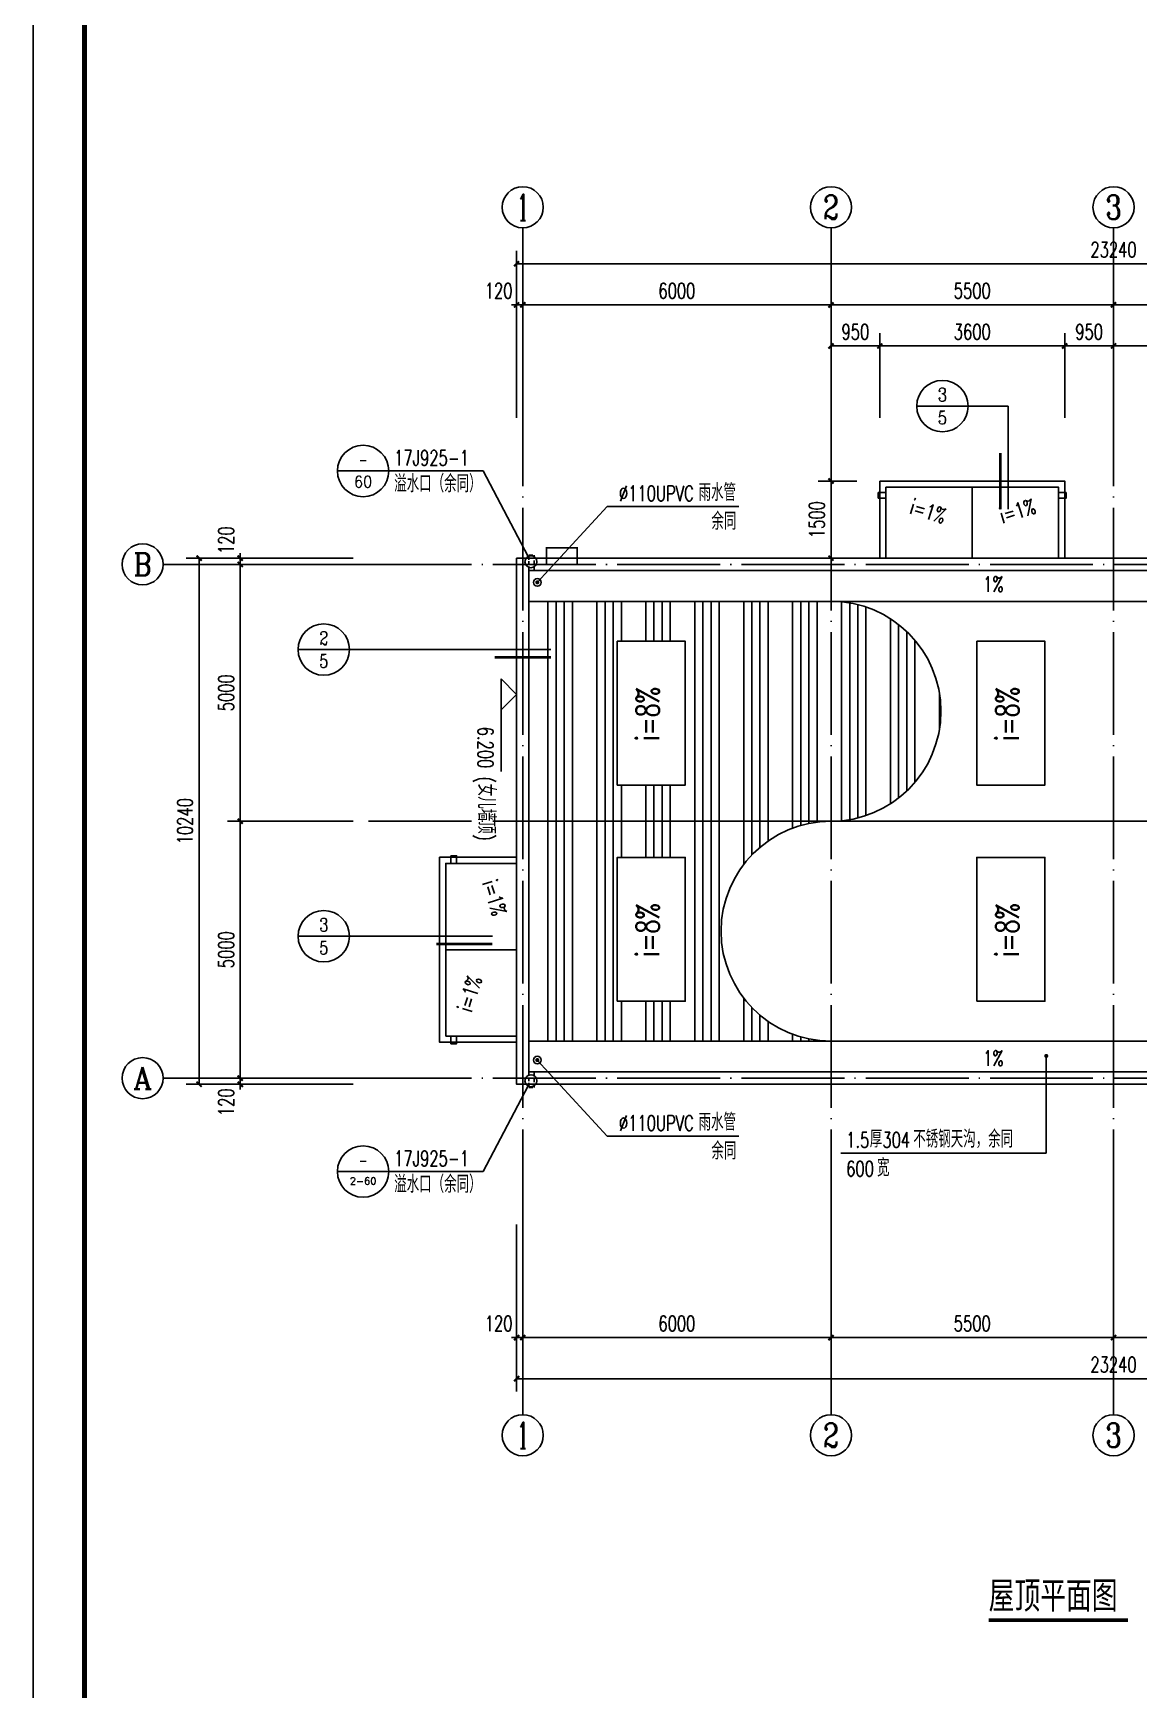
# Model space of a CAD drawing. Extents: x 1885024 to 2490229, y 18495599 to 18794495.
# Drawn here: x 2438333 to 2459857, y 18616822 to 18649066 of the extents above; entities that cross this region are included whole.
import ezdxf
from ezdxf.enums import TextEntityAlignment as Align

# ---------------------------------------------------------------- set-up
doc = ezdxf.new("R2010")
doc.units = 0
doc.header["$LTSCALE"] = 1000
doc.header["$MEASUREMENT"] = 0
doc.linetypes.add('DASH', pattern=[0.35, 0.25, -0.1])
doc.linetypes.add('DOTE', pattern=[2.42, 2, -0.2, 0.02, -0.2])
doc.layers.get('Defpoints').update_dxf_attribs({"color": 250})
for name, color, linetype in [('AXIS_TEXT', 7, 'Continuous'), ('AXIS_外部', 171, 'Continuous'), ('DIM_IDEN', 171, 'Continuous'), ('DIM_LEAD', 145, 'Continuous'), ('DIM_SYMB', 165, 'Continuous'), ('DOTE', 1, 'DOTE'), ('GROUND', 150, 'Continuous'), ('LVTRY', 6, 'Continuous'), ('PUB_DIM', 161, 'Continuous'), ('PUB_TEXT', 7, 'Continuous'), ('TK', 4, 'Continuous'), ('填充_节点', 161, 'Continuous'), ('雨水管', 6, 'Continuous')]:
    doc.layers.add(name, color=color, linetype=linetype)
doc.styles.add('_TCH_AXIS', font='COMPLEX', dxfattribs={"bigfont": 'GBCBIG'})
doc.styles.add('_TCH_DIM', font='SIMPLEX', dxfattribs={"bigfont": 'GBCBIG'})
doc.styles.add('_TCH_DIM_T3', font='SIMPLEX', dxfattribs={"width": 0.705882, "bigfont": 'GBCBIG'})
doc.styles.add('_TCH_LABEL', font='COMPLEX', dxfattribs={"bigfont": 'GBCBIG'})
doc.styles.add('COMPLEX', font='COMPLEX')
doc.styles.add('HT', font='simhei.ttf', dxfattribs={"width": 0.7})
doc.dimstyles.new('_TCH_ARCH&&100', dxfattribs={"dimtxt": 297.5, "dimasz": 100, "dimexe": 250, "dimexo": 300, "dimgap": 126.25, "dimtad": 1, "dimdec": 0, "dimzin": 0, "dimdsep": 46, "dimtxsty": '_TCH_DIM_T3', "dimblk": 'ARCHTICK', "dimcen": 0.09, "dimclrt": 7, "dimazin": 2, "dimtfac": 1, "dimtdec": 0, "dimtix": 1, "dimtmove": 2, "dimatfit": 3, "dimfxl": 0, "dimtolj": 1, "dimtzin": 0, "dimarcsym": 0})

# ---------------------------------------------------------------- blocks, each defined once
blk = doc.blocks.new('GeYuanFrame_40684711', base_point=(18.76, 4.34))
at = {"layer": 'TK'}
blk.add_lwpolyline([(18.76, 424.34), (612.76, 424.34), (612.76, 4.34), (18.76, 4.34), (18.76, 424.34)], dxfattribs=at)
at = {"layer": 'TK', "const_width": 1}
blk.add_lwpolyline([(602.76, 414.34), (43.76, 414.34), (43.76, 14.34), (602.76, 14.34)], close=True, dxfattribs=at)
blk = doc.blocks.new('_ArchTick')
at = {"color": 0, "linetype": 'ByBlock', "const_width": 0.4}
blk.add_lwpolyline([(-0.5, -0.5), (0.5, 0.5)], dxfattribs=at)
blk = doc.blocks.new('*D53')
at = {"layer": 'Defpoints', "color": 0}
for p in [(2464864, 18642977), (2459364, 18641277), (2464864, 18641277)]:
    blk.add_point(p, dxfattribs=at)
at = {"layer": 'PUB_DIM', "color": 0, "lineweight": -2}
for p, q in [((2459364, 18641577), (2459364, 18643227)), ((2464864, 18641577), (2464864, 18643227)), ((2459364, 18642977), (2464864, 18642977))]:
    blk.add_line(p, q, dxfattribs=at)
at = {"layer": 'PUB_DIM', "color": 0, "lineweight": -2, "xscale": 100, "yscale": 100, "zscale": 100, "rotation": 180}
blk.add_blockref('_ArchTick', (2459364, 18642977), dxfattribs=at)
at = {"layer": 'PUB_DIM', "color": 0, "lineweight": -2, "xscale": 100, "yscale": 100, "zscale": 100}
blk.add_blockref('_ArchTick', (2464864, 18642977), dxfattribs=at)
at = {"layer": 'PUB_DIM', "color": 7, "insert": (2462114, 18643252), "char_height": 297.5, "attachment_point": 5, "style": '_TCH_DIM_T3'}
blk.add_mtext('\\A1;5500', dxfattribs=at)
blk = doc.blocks.new('*D54')
at = {"layer": 'Defpoints', "color": 0}
for p in [(2459364, 18642977), (2458414, 18641277), (2459364, 18641277)]:
    blk.add_point(p, dxfattribs=at)
at = {"layer": 'PUB_DIM', "color": 0, "lineweight": -2}
for p, q in [((2458414, 18641577), (2458414, 18643227)), ((2459364, 18641577), (2459364, 18643227)), ((2458414, 18642977), (2459364, 18642977))]:
    blk.add_line(p, q, dxfattribs=at)
at = {"layer": 'PUB_DIM', "color": 0, "lineweight": -2, "xscale": 100, "yscale": 100, "zscale": 100, "rotation": 180}
blk.add_blockref('_ArchTick', (2458414, 18642977), dxfattribs=at)
at = {"layer": 'PUB_DIM', "color": 0, "lineweight": -2, "xscale": 100, "yscale": 100, "zscale": 100}
blk.add_blockref('_ArchTick', (2459364, 18642977), dxfattribs=at)
at = {"layer": 'PUB_DIM', "color": 7, "insert": (2458889, 18643252), "char_height": 297.5, "attachment_point": 5, "style": '_TCH_DIM_T3'}
blk.add_mtext('\\A1;950', dxfattribs=at)
blk = doc.blocks.new('*D55')
at = {"layer": 'Defpoints', "color": 0}
for p in [(2458414, 18642977), (2454814, 18641277), (2458414, 18641277)]:
    blk.add_point(p, dxfattribs=at)
at = {"layer": 'PUB_DIM', "color": 0, "lineweight": -2}
for p, q in [((2454814, 18641577), (2454814, 18643227)), ((2458414, 18641577), (2458414, 18643227)), ((2454814, 18642977), (2458414, 18642977))]:
    blk.add_line(p, q, dxfattribs=at)
at = {"layer": 'PUB_DIM', "color": 0, "lineweight": -2, "xscale": 100, "yscale": 100, "zscale": 100, "rotation": 180}
blk.add_blockref('_ArchTick', (2454814, 18642977), dxfattribs=at)
at = {"layer": 'PUB_DIM', "color": 0, "lineweight": -2, "xscale": 100, "yscale": 100, "zscale": 100}
blk.add_blockref('_ArchTick', (2458414, 18642977), dxfattribs=at)
at = {"layer": 'PUB_DIM', "color": 7, "insert": (2456614, 18643252), "char_height": 297.5, "attachment_point": 5, "style": '_TCH_DIM_T3'}
blk.add_mtext('\\A1;3600', dxfattribs=at)
blk = doc.blocks.new('*D56')
at = {"layer": 'Defpoints', "color": 0}
for p in [(2454814, 18642977), (2453864, 18641277), (2454814, 18641277)]:
    blk.add_point(p, dxfattribs=at)
at = {"layer": 'PUB_DIM', "color": 0, "lineweight": -2}
for p, q in [((2453864, 18641577), (2453864, 18643227)), ((2454814, 18641577), (2454814, 18643227)), ((2453864, 18642977), (2454814, 18642977))]:
    blk.add_line(p, q, dxfattribs=at)
at = {"layer": 'PUB_DIM', "color": 0, "lineweight": -2, "xscale": 100, "yscale": 100, "zscale": 100, "rotation": 180}
blk.add_blockref('_ArchTick', (2453864, 18642977), dxfattribs=at)
at = {"layer": 'PUB_DIM', "color": 0, "lineweight": -2, "xscale": 100, "yscale": 100, "zscale": 100}
blk.add_blockref('_ArchTick', (2454814, 18642977), dxfattribs=at)
at = {"layer": 'PUB_DIM', "color": 7, "insert": (2454339, 18643252), "char_height": 297.5, "attachment_point": 5, "style": '_TCH_DIM_T3'}
blk.add_mtext('\\A1;950', dxfattribs=at)
blk = doc.blocks.new('*D58')
at = {"layer": 'Defpoints', "color": 0}
for p in [(2453864, 18640347), (2454664, 18640347), (2454664, 18638847)]:
    blk.add_point(p, dxfattribs=at)
at = {"layer": 'PUB_DIM', "color": 0, "lineweight": -2}
for p, q in [((2454364, 18640347), (2453614, 18640347)), ((2453864, 18638847), (2453864, 18640347)), ((2454364, 18638847), (2453614, 18638847))]:
    blk.add_line(p, q, dxfattribs=at)
at = {"layer": 'PUB_DIM', "color": 0, "lineweight": -2, "xscale": 100, "yscale": 100, "zscale": 100}
for p, rotation in [((2453864, 18640347), 90), ((2453864, 18638847), 270)]:
    blk.add_blockref('_ArchTick', p, dxfattribs=dict(at, rotation=rotation))
at = {"layer": 'PUB_DIM', "color": 7, "insert": (2453589, 18639597), "char_height": 297.5, "attachment_point": 5, "rotation": 90, "style": '_TCH_DIM_T3'}
blk.add_mtext('\\A1;1500', dxfattribs=at)
blk = doc.blocks.new('*D140')
at = {"layer": 'AXIS_外部', "color": 0, "lineweight": -2}
for p, q in [((2444564, 18628727), (2442114, 18628727)), ((2442364, 18628727), (2442364, 18628827)), ((2442364, 18628607), (2442364, 18628727)), ((2444564, 18628607), (2442114, 18628607)), ((2442364, 18628607), (2442364, 18628507))]:
    blk.add_line(p, q, dxfattribs=at)
at = {"layer": 'Defpoints', "color": 0}
for p in [(2442364, 18628727), (2444864, 18628727), (2444864, 18628607)]:
    blk.add_point(p, dxfattribs=at)
at = {"layer": 'AXIS_外部', "color": 0, "lineweight": -2, "xscale": 100, "yscale": 100, "zscale": 100}
for p, rotation in [((2442364, 18628727), 270), ((2442364, 18628607), 90)]:
    blk.add_blockref('_ArchTick', p, dxfattribs=dict(at, rotation=rotation))
at = {"layer": 'AXIS_外部', "color": 7, "insert": (2442089, 18628257), "char_height": 297.5, "attachment_point": 5, "rotation": 90, "style": '_TCH_DIM_T3'}
blk.add_mtext('\\A1;120', dxfattribs=at)
blk = doc.blocks.new('*D141')
at = {"layer": 'AXIS_外部', "color": 0, "lineweight": -2}
for p, q in [((2444564, 18633727), (2442114, 18633727)), ((2442364, 18628727), (2442364, 18633727)), ((2444564, 18628727), (2442114, 18628727))]:
    blk.add_line(p, q, dxfattribs=at)
at = {"layer": 'Defpoints', "color": 0}
for p in [(2442364, 18633727), (2444864, 18633727), (2444864, 18628727)]:
    blk.add_point(p, dxfattribs=at)
at = {"layer": 'AXIS_外部', "color": 0, "lineweight": -2, "xscale": 100, "yscale": 100, "zscale": 100}
for p, rotation in [((2442364, 18633727), 90), ((2442364, 18628727), 270)]:
    blk.add_blockref('_ArchTick', p, dxfattribs=dict(at, rotation=rotation))
at = {"layer": 'AXIS_外部', "color": 7, "insert": (2442089, 18631227), "char_height": 297.5, "attachment_point": 5, "rotation": 90, "style": '_TCH_DIM_T3'}
blk.add_mtext('\\A1;5000', dxfattribs=at)
blk = doc.blocks.new('*D142')
at = {"layer": 'AXIS_外部', "color": 0, "lineweight": -2}
for p, q in [((2444564, 18638727), (2442114, 18638727)), ((2442364, 18633727), (2442364, 18638727)), ((2444564, 18633727), (2442114, 18633727))]:
    blk.add_line(p, q, dxfattribs=at)
at = {"layer": 'Defpoints', "color": 0}
for p in [(2442364, 18638727), (2444864, 18638727), (2444864, 18633727)]:
    blk.add_point(p, dxfattribs=at)
at = {"layer": 'AXIS_外部', "color": 0, "lineweight": -2, "xscale": 100, "yscale": 100, "zscale": 100}
for p, rotation in [((2442364, 18638727), 90), ((2442364, 18633727), 270)]:
    blk.add_blockref('_ArchTick', p, dxfattribs=dict(at, rotation=rotation))
at = {"layer": 'AXIS_外部', "color": 7, "insert": (2442089, 18636227), "char_height": 297.5, "attachment_point": 5, "rotation": 90, "style": '_TCH_DIM_T3'}
blk.add_mtext('\\A1;5000', dxfattribs=at)
blk = doc.blocks.new('*D143')
at = {"layer": 'AXIS_外部', "color": 0, "lineweight": -2}
for p, q in [((2444564, 18638847), (2442114, 18638847)), ((2444564, 18638727), (2442114, 18638727)), ((2442364, 18638847), (2442364, 18638947)), ((2442364, 18638727), (2442364, 18638847)), ((2442364, 18638727), (2442364, 18638627))]:
    blk.add_line(p, q, dxfattribs=at)
at = {"layer": 'Defpoints', "color": 0}
for p in [(2442364, 18638847), (2444864, 18638847), (2444864, 18638727)]:
    blk.add_point(p, dxfattribs=at)
at = {"layer": 'AXIS_外部', "color": 0, "lineweight": -2, "xscale": 100, "yscale": 100, "zscale": 100}
for p, rotation in [((2442364, 18638847), 270), ((2442364, 18638727), 90)]:
    blk.add_blockref('_ArchTick', p, dxfattribs=dict(at, rotation=rotation))
at = {"layer": 'AXIS_外部', "color": 7, "insert": (2442089, 18639197), "char_height": 297.5, "attachment_point": 5, "rotation": 90, "style": '_TCH_DIM_T3'}
blk.add_mtext('\\A1;120', dxfattribs=at)
blk = doc.blocks.new('*D144')
at = {"layer": 'AXIS_外部', "color": 0, "lineweight": -2}
for p, q in [((2444564, 18638847), (2441314, 18638847)), ((2441564, 18628607), (2441564, 18638847)), ((2444564, 18628607), (2441314, 18628607))]:
    blk.add_line(p, q, dxfattribs=at)
at = {"layer": 'Defpoints', "color": 0}
for p in [(2441564, 18638847), (2444864, 18638847), (2444864, 18628607)]:
    blk.add_point(p, dxfattribs=at)
at = {"layer": 'AXIS_外部', "color": 0, "lineweight": -2, "xscale": 100, "yscale": 100, "zscale": 100}
for p, rotation in [((2441564, 18638847), 90), ((2441564, 18628607), 270)]:
    blk.add_blockref('_ArchTick', p, dxfattribs=dict(at, rotation=rotation))
at = {"layer": 'AXIS_外部', "color": 7, "insert": (2441289, 18633727), "char_height": 297.5, "attachment_point": 5, "rotation": 90, "style": '_TCH_DIM_T3'}
blk.add_mtext('\\A1;10240', dxfattribs=at)
blk = doc.blocks.new('*D145')
at = {"layer": 'AXIS_外部', "color": 0, "lineweight": -2}
for p, q in [((2447744, 18625877), (2447744, 18623427)), ((2447864, 18625877), (2447864, 18623427)), ((2447744, 18623677), (2447644, 18623677)), ((2447744, 18623677), (2447864, 18623677)), ((2447864, 18623677), (2447964, 18623677))]:
    blk.add_line(p, q, dxfattribs=at)
at = {"layer": 'Defpoints', "color": 0}
for p in [(2447744, 18626177), (2447864, 18626177), (2447864, 18623677)]:
    blk.add_point(p, dxfattribs=at)
at = {"layer": 'AXIS_外部', "color": 0, "lineweight": -2, "xscale": 100, "yscale": 100, "zscale": 100}
blk.add_blockref('_ArchTick', (2447744, 18623677), dxfattribs=at)
at = {"layer": 'AXIS_外部', "color": 0, "lineweight": -2, "xscale": 100, "yscale": 100, "zscale": 100, "rotation": 180}
blk.add_blockref('_ArchTick', (2447864, 18623677), dxfattribs=at)
at = {"layer": 'AXIS_外部', "color": 7, "insert": (2447394, 18623952), "char_height": 297.5, "attachment_point": 5, "style": '_TCH_DIM_T3'}
blk.add_mtext('\\A1;120', dxfattribs=at)
blk = doc.blocks.new('*D146')
at = {"layer": 'AXIS_外部', "color": 0, "lineweight": -2}
for p, q in [((2447864, 18625877), (2447864, 18623427)), ((2453864, 18625877), (2453864, 18623427)), ((2447864, 18623677), (2453864, 18623677))]:
    blk.add_line(p, q, dxfattribs=at)
at = {"layer": 'Defpoints', "color": 0}
for p in [(2447864, 18626177), (2453864, 18626177), (2453864, 18623677)]:
    blk.add_point(p, dxfattribs=at)
at = {"layer": 'AXIS_外部', "color": 0, "lineweight": -2, "xscale": 100, "yscale": 100, "zscale": 100, "rotation": 180}
blk.add_blockref('_ArchTick', (2447864, 18623677), dxfattribs=at)
at = {"layer": 'AXIS_外部', "color": 0, "lineweight": -2, "xscale": 100, "yscale": 100, "zscale": 100}
blk.add_blockref('_ArchTick', (2453864, 18623677), dxfattribs=at)
at = {"layer": 'AXIS_外部', "color": 7, "insert": (2450864, 18623952), "char_height": 297.5, "attachment_point": 5, "style": '_TCH_DIM_T3'}
blk.add_mtext('\\A1;6000', dxfattribs=at)
blk = doc.blocks.new('*D147')
at = {"layer": 'AXIS_外部', "color": 0, "lineweight": -2}
for p, q in [((2453864, 18625877), (2453864, 18623427)), ((2459364, 18625877), (2459364, 18623427)), ((2453864, 18623677), (2459364, 18623677))]:
    blk.add_line(p, q, dxfattribs=at)
at = {"layer": 'Defpoints', "color": 0}
for p in [(2453864, 18626177), (2459364, 18626177), (2459364, 18623677)]:
    blk.add_point(p, dxfattribs=at)
at = {"layer": 'AXIS_外部', "color": 0, "lineweight": -2, "xscale": 100, "yscale": 100, "zscale": 100, "rotation": 180}
blk.add_blockref('_ArchTick', (2453864, 18623677), dxfattribs=at)
at = {"layer": 'AXIS_外部', "color": 0, "lineweight": -2, "xscale": 100, "yscale": 100, "zscale": 100}
blk.add_blockref('_ArchTick', (2459364, 18623677), dxfattribs=at)
at = {"layer": 'AXIS_外部', "color": 7, "insert": (2456614, 18623952), "char_height": 297.5, "attachment_point": 5, "style": '_TCH_DIM_T3'}
blk.add_mtext('\\A1;5500', dxfattribs=at)
blk = doc.blocks.new('*D148')
at = {"layer": 'AXIS_外部', "color": 0, "lineweight": -2}
for p, q in [((2459364, 18625877), (2459364, 18623427)), ((2464864, 18625877), (2464864, 18623427)), ((2459364, 18623677), (2464864, 18623677))]:
    blk.add_line(p, q, dxfattribs=at)
at = {"layer": 'Defpoints', "color": 0}
for p in [(2459364, 18626177), (2464864, 18626177), (2464864, 18623677)]:
    blk.add_point(p, dxfattribs=at)
at = {"layer": 'AXIS_外部', "color": 0, "lineweight": -2, "xscale": 100, "yscale": 100, "zscale": 100, "rotation": 180}
blk.add_blockref('_ArchTick', (2459364, 18623677), dxfattribs=at)
at = {"layer": 'AXIS_外部', "color": 0, "lineweight": -2, "xscale": 100, "yscale": 100, "zscale": 100}
blk.add_blockref('_ArchTick', (2464864, 18623677), dxfattribs=at)
at = {"layer": 'AXIS_外部', "color": 7, "insert": (2462114, 18623952), "char_height": 297.5, "attachment_point": 5, "style": '_TCH_DIM_T3'}
blk.add_mtext('\\A1;5500', dxfattribs=at)
blk = doc.blocks.new('*D151')
at = {"layer": 'AXIS_外部', "color": 0, "lineweight": -2}
for p, q in [((2447744, 18625877), (2447744, 18622627)), ((2470984, 18625877), (2470984, 18622627)), ((2447744, 18622877), (2470984, 18622877))]:
    blk.add_line(p, q, dxfattribs=at)
at = {"layer": 'Defpoints', "color": 0}
for p in [(2447744, 18626177), (2470984, 18626177), (2470984, 18622877)]:
    blk.add_point(p, dxfattribs=at)
at = {"layer": 'AXIS_外部', "color": 0, "lineweight": -2, "xscale": 100, "yscale": 100, "zscale": 100, "rotation": 180}
blk.add_blockref('_ArchTick', (2447744, 18622877), dxfattribs=at)
at = {"layer": 'AXIS_外部', "color": 0, "lineweight": -2, "xscale": 100, "yscale": 100, "zscale": 100}
blk.add_blockref('_ArchTick', (2470984, 18622877), dxfattribs=at)
at = {"layer": 'AXIS_外部', "color": 7, "insert": (2459364, 18623152), "char_height": 297.5, "attachment_point": 5, "style": '_TCH_DIM_T3'}
blk.add_mtext('\\A1;23240', dxfattribs=at)
blk = doc.blocks.new('*D152')
at = {"layer": 'AXIS_外部', "color": 0, "lineweight": -2}
for p, q in [((2447744, 18641577), (2447744, 18644027)), ((2447864, 18641577), (2447864, 18644027)), ((2447744, 18643777), (2447644, 18643777)), ((2447744, 18643777), (2447864, 18643777)), ((2447864, 18643777), (2447964, 18643777))]:
    blk.add_line(p, q, dxfattribs=at)
at = {"layer": 'Defpoints', "color": 0}
for p in [(2447864, 18643777), (2447744, 18641277), (2447864, 18641277)]:
    blk.add_point(p, dxfattribs=at)
at = {"layer": 'AXIS_外部', "color": 0, "lineweight": -2, "xscale": 100, "yscale": 100, "zscale": 100}
blk.add_blockref('_ArchTick', (2447744, 18643777), dxfattribs=at)
at = {"layer": 'AXIS_外部', "color": 0, "lineweight": -2, "xscale": 100, "yscale": 100, "zscale": 100, "rotation": 180}
blk.add_blockref('_ArchTick', (2447864, 18643777), dxfattribs=at)
at = {"layer": 'AXIS_外部', "color": 7, "insert": (2447394, 18644052), "char_height": 297.5, "attachment_point": 5, "style": '_TCH_DIM_T3'}
blk.add_mtext('\\A1;120', dxfattribs=at)
blk = doc.blocks.new('*D153')
at = {"layer": 'AXIS_外部', "color": 0, "lineweight": -2}
for p, q in [((2447864, 18641577), (2447864, 18644027)), ((2453864, 18641577), (2453864, 18644027)), ((2447864, 18643777), (2453864, 18643777))]:
    blk.add_line(p, q, dxfattribs=at)
at = {"layer": 'Defpoints', "color": 0}
for p in [(2453864, 18643777), (2447864, 18641277), (2453864, 18641277)]:
    blk.add_point(p, dxfattribs=at)
at = {"layer": 'AXIS_外部', "color": 0, "lineweight": -2, "xscale": 100, "yscale": 100, "zscale": 100, "rotation": 180}
blk.add_blockref('_ArchTick', (2447864, 18643777), dxfattribs=at)
at = {"layer": 'AXIS_外部', "color": 0, "lineweight": -2, "xscale": 100, "yscale": 100, "zscale": 100}
blk.add_blockref('_ArchTick', (2453864, 18643777), dxfattribs=at)
at = {"layer": 'AXIS_外部', "color": 7, "insert": (2450864, 18644052), "char_height": 297.5, "attachment_point": 5, "style": '_TCH_DIM_T3'}
blk.add_mtext('\\A1;6000', dxfattribs=at)
blk = doc.blocks.new('*D154')
at = {"layer": 'AXIS_外部', "color": 0, "lineweight": -2}
for p, q in [((2453864, 18641577), (2453864, 18644027)), ((2459364, 18641577), (2459364, 18644027)), ((2453864, 18643777), (2459364, 18643777))]:
    blk.add_line(p, q, dxfattribs=at)
at = {"layer": 'Defpoints', "color": 0}
for p in [(2459364, 18643777), (2453864, 18641277), (2459364, 18641277)]:
    blk.add_point(p, dxfattribs=at)
at = {"layer": 'AXIS_外部', "color": 0, "lineweight": -2, "xscale": 100, "yscale": 100, "zscale": 100, "rotation": 180}
blk.add_blockref('_ArchTick', (2453864, 18643777), dxfattribs=at)
at = {"layer": 'AXIS_外部', "color": 0, "lineweight": -2, "xscale": 100, "yscale": 100, "zscale": 100}
blk.add_blockref('_ArchTick', (2459364, 18643777), dxfattribs=at)
at = {"layer": 'AXIS_外部', "color": 7, "insert": (2456614, 18644052), "char_height": 297.5, "attachment_point": 5, "style": '_TCH_DIM_T3'}
blk.add_mtext('\\A1;5500', dxfattribs=at)
blk = doc.blocks.new('*D155')
at = {"layer": 'AXIS_外部', "color": 0, "lineweight": -2}
for p, q in [((2459364, 18641577), (2459364, 18644027)), ((2464864, 18641577), (2464864, 18644027)), ((2459364, 18643777), (2464864, 18643777))]:
    blk.add_line(p, q, dxfattribs=at)
at = {"layer": 'Defpoints', "color": 0}
for p in [(2464864, 18643777), (2459364, 18641277), (2464864, 18641277)]:
    blk.add_point(p, dxfattribs=at)
at = {"layer": 'AXIS_外部', "color": 0, "lineweight": -2, "xscale": 100, "yscale": 100, "zscale": 100, "rotation": 180}
blk.add_blockref('_ArchTick', (2459364, 18643777), dxfattribs=at)
at = {"layer": 'AXIS_外部', "color": 0, "lineweight": -2, "xscale": 100, "yscale": 100, "zscale": 100}
blk.add_blockref('_ArchTick', (2464864, 18643777), dxfattribs=at)
at = {"layer": 'AXIS_外部', "color": 7, "insert": (2462114, 18644052), "char_height": 297.5, "attachment_point": 5, "style": '_TCH_DIM_T3'}
blk.add_mtext('\\A1;5500', dxfattribs=at)
blk = doc.blocks.new('*D158')
at = {"layer": 'AXIS_外部', "color": 0, "lineweight": -2}
for p, q in [((2447744, 18641577), (2447744, 18644827)), ((2470984, 18641577), (2470984, 18644827)), ((2447744, 18644577), (2470984, 18644577))]:
    blk.add_line(p, q, dxfattribs=at)
at = {"layer": 'Defpoints', "color": 0}
for p in [(2470984, 18644577), (2447744, 18641277), (2470984, 18641277)]:
    blk.add_point(p, dxfattribs=at)
at = {"layer": 'AXIS_外部', "color": 0, "lineweight": -2, "xscale": 100, "yscale": 100, "zscale": 100, "rotation": 180}
blk.add_blockref('_ArchTick', (2447744, 18644577), dxfattribs=at)
at = {"layer": 'AXIS_外部', "color": 0, "lineweight": -2, "xscale": 100, "yscale": 100, "zscale": 100}
blk.add_blockref('_ArchTick', (2470984, 18644577), dxfattribs=at)
at = {"layer": 'AXIS_外部', "color": 7, "insert": (2459364, 18644852), "char_height": 297.5, "attachment_point": 5, "style": '_TCH_DIM_T3'}
blk.add_mtext('\\A1;23240', dxfattribs=at)
blk = doc.blocks.new('_AXISO')
blk.add_circle((0, 0), 0.5)
at = {"layer": 'AXIS_TEXT', "style": 'COMPLEX', "width": 1.041667}
blk.add_attdef('A', text='', height=0.56, dxfattribs=at).set_placement((-0.25, -0.28), (0.25, -0.28), align=Align.FIT)

msp = doc.modelspace()

# ---------------------------------------------------------------- hatches: boundary and pattern name
at = {"layer": '填充_节点'}
h = msp.add_hatch(dxfattribs=at)
h.set_pattern_fill('ANSI34,_O', color=251, scale=100, angle=45)
h.set_pattern_definition([(90, (187118.3, 154018.5), (-952.5, 6e-14), []), (90, (187277, 154177.3), (-952.5, 6e-14), []), (90, (187435.8, 154336), (-952.5, 6e-14), []), (90, (187594.5, 154494.8), (-952.5, 6e-14), [])])
h.paths.add_polyline_path([(2453864, 18638007.1), (2447984, 18638007.1), (2447984, 18633727.1), (2453864, 18633727.1, 1)])
h.paths.add_polyline_path([(2451026.5, 18634431.3), (2449701.5, 18634431.3), (2449701.5, 18637229), (2451026.5, 18637229)], flags=16)
h.paths.add_polyline_path([(2453864, 18633727.1), (2447984, 18633727.1), (2447984, 18629447.1), (2453864, 18629447.1, -1)])
h.paths.add_polyline_path([(2451026.5, 18630225.2), (2449701.5, 18630225.2), (2449701.5, 18633022.9), (2451026.5, 18633022.9)], flags=16)

# ---------------------------------------------------------------- linework, layer by layer
at = {"const_width": 30}
msp.add_lwpolyline([(2448124, 18638727.1), (2448324, 18638727.1), (2448324, 18639047.1), (2448924, 18639047.1), (2448924, 18638727.1), (2449124, 18638727.1)], dxfattribs=at)
at = {"color": 6, "linetype": 'DASH', "ltscale": 0.3}
for points in [[(2448084, 18638607.1), (2447984, 18638607.1), (2447984, 18638907.1), (2448084, 18638907.1)], [(2448084, 18628847.1), (2447984, 18628847.1), (2447984, 18628547.1), (2448084, 18628547.1)]]:
    msp.add_lwpolyline(points, close=True, dxfattribs=at)
at = {"layer": 'AXIS_外部'}
for p, q in [((2447864, 18641277.1), (2447864, 18645277.1)), ((2453864, 18641277.1), (2453864, 18645277.1)), ((2459364, 18641277.1), (2459364, 18645277.1)), ((2444864, 18638727.1), (2440864, 18638727.1)), ((2444864, 18628727.1), (2440864, 18628727.1)), ((2447864, 18626177.1), (2447864, 18622177.1)), ((2453864, 18626177.1), (2453864, 18622177.1)), ((2459364, 18626177.1), (2459364, 18622177.1))]:
    msp.add_line(p, q, dxfattribs=at)
at = {"layer": 'DIM_IDEN'}
for p, q in [((2456533.1, 18641806), (2455533.1, 18641806)), ((2457309.9, 18641806), (2456533.1, 18641806)), ((2457309.9, 18639800.1), (2457309.9, 18641806)), ((2445256, 18640544), (2444256, 18640544)), ((2447090.4, 18640544), (2445256, 18640544)), ((2447968.4, 18638879.5), (2447090.4, 18640544)), ((2448146.7, 18638375.9), (2449509.4, 18639855)), ((2449509.4, 18639855), (2452068.7, 18639855)), ((2444490.8, 18637068.8), (2443490.8, 18637068.8)), ((2445267.5, 18637068.8), (2444490.8, 18637068.8)), ((2448411.1, 18637068.8), (2445267.5, 18637068.8)), ((2444490.8, 18631488.8), (2443490.8, 18631488.8)), ((2445267.5, 18631488.8), (2444490.8, 18631488.8)), ((2447273.5, 18631488.8), (2445267.5, 18631488.8)), ((2448146.7, 18629078.3), (2449509.4, 18627599.2)), ((2447968.4, 18628574.7), (2447090.4, 18626910.2)), ((2449509.4, 18627599.2), (2452068.7, 18627599.2)), ((2445256, 18626910.2), (2444256, 18626910.2)), ((2447090.4, 18626910.2), (2445256, 18626910.2))]:
    msp.add_line(p, q, dxfattribs=at)
at = {"layer": 'DIM_IDEN', "const_width": 50}
for points in [[(2457159.9, 18639800.1), (2457159.9, 18640894.1)], [(2448411.1, 18636918.8), (2447317, 18636918.8)], [(2447273.5, 18631338.8), (2446179.4, 18631338.8)]]:
    msp.add_lwpolyline(points, dxfattribs=at)
at = {"layer": 'DIM_IDEN', "const_width": 40}
for points in [[(2448133.2, 18638361.2, 1), (2448160.3, 18638390.6, 1)], [(2448133.2, 18629093, 1), (2448160.3, 18629063.6, 1)]]:
    msp.add_lwpolyline(points, format="xyb", close=True, dxfattribs=at)
at = {"layer": 'DIM_IDEN'}
for centre, radius in [((2456033.1, 18641806), 500), ((2444756, 18640544), 500), ((2448022.5, 18638777.1), 115.8), ((2443990.8, 18637068.8), 500), ((2443990.8, 18631488.8), 500), ((2448022.5, 18628677.1), 115.8), ((2444756, 18626910.2), 500)]:
    msp.add_circle(centre, radius, dxfattribs=at)
at = {"layer": 'DIM_LEAD'}
for p, q in [((2458054, 18629159), (2458054, 18627270.3)), ((2458054, 18627270.3), (2454054, 18627270.3))]:
    msp.add_line(p, q, dxfattribs=at)
at = {"layer": 'DIM_LEAD', "const_width": 40}
msp.add_lwpolyline([(2458054, 18629179, 1), (2458054, 18629139, 1)], format="xyb", close=True, dxfattribs=at)
at = {"layer": 'DIM_SYMB'}
for points in [[(2456332.7, 18639315.8, 0, 0, 0), (2455291.2, 18639638.6, 80, 0, 0), (2455004.7, 18639727.4, 0, 0, 0)], [(2456895.3, 18639315.8, 0, 0, 0), (2457936.9, 18639638.6, 80, 0, 0), (2458223.4, 18639727.4, 0, 0, 0)], [(2456721.8, 18638340.4, 0, 0, 0), (2455380.9, 18638340.4, 80, 0, 0), (2455080.9, 18638340.4, 0, 0, 0)], [(2450625.5, 18635130.7, 0, 0, 0), (2450625.5, 18636078.4, 120, 0, 0), (2450625.5, 18636528.4, 0, 0, 0)], [(2457625.5, 18635130.7, 0, 0, 0), (2457625.5, 18636078.4, 120, 0, 0), (2457625.5, 18636528.4, 0, 0, 0)], [(2447275.3, 18631508.4, 0, 0, 0), (2446952.6, 18632549.9, 80, 0, 0), (2446863.8, 18632836.5, 0, 0, 0)], [(2450625.5, 18632323.5, 0, 0, 0), (2450625.5, 18631375.8, 120, 0, 0), (2450625.5, 18630925.8, 0, 0, 0)], [(2457625.5, 18632323.5, 0, 0, 0), (2457625.5, 18631375.8, 120, 0, 0), (2457625.5, 18630925.8, 0, 0, 0)], [(2447275.3, 18630945.8, 0, 0, 0), (2446952.6, 18629904.3, 80, 0, 0), (2446863.8, 18629617.7, 0, 0, 0)], [(2456721.8, 18629113.8, 0, 0, 0), (2455380.9, 18629113.8, 80, 0, 0), (2455080.9, 18629113.8, 0, 0, 0)]]:
    msp.add_lwpolyline(points, format="xyseb", dxfattribs=at)
at = {"layer": 'DIM_SYMB', "const_width": 70}
msp.add_lwpolyline([(2456932.6, 18618178.3), (2459646.6, 18618178.3)], dxfattribs=at)
at = {"layer": 'DOTE'}
for p, q in [((2447864, 18625727.1), (2447864, 18641727.1)), ((2453864, 18625727.1), (2453864, 18641727.1)), ((2459364, 18625727.1), (2459364, 18641727.1)), ((2444864, 18638727.1), (2473864, 18638727.1)), ((2444864, 18633727.1), (2473864, 18633727.1)), ((2444864, 18628727.1), (2473864, 18628727.1))]:
    msp.add_line(p, q, dxfattribs=at)
at = {"layer": 'GROUND'}
for p, q in [((2456614, 18638847.1), (2456614, 18640227.1)), ((2447984, 18638007.1), (2470744, 18638007.1)), ((2447984, 18633727.1), (2470744, 18633727.1)), ((2447744, 18631227.1), (2446364, 18631227.1)), ((2447984, 18629447.1), (2470744, 18629447.1))]:
    msp.add_line(p, q, dxfattribs=at)
for points in [[(2454814, 18640347.1), (2458414, 18640347.1), (2458414, 18638847.1), (2454814, 18638847.1)], [(2454934, 18640227.1), (2458294, 18640227.1), (2458294, 18638847.1), (2454934, 18638847.1)], [(2447744, 18638847.1), (2470984, 18638847.1), (2470984, 18628607.1), (2447744, 18628607.1)], [(2447984, 18638607.1), (2470744, 18638607.1), (2470744, 18628847.1), (2447984, 18628847.1)], [(2449701.5, 18637229), (2449701.5, 18634431.3), (2451026.5, 18634431.3), (2451026.5, 18637229)], [(2456701.5, 18637229), (2456701.5, 18634431.3), (2458026.5, 18634431.3), (2458026.5, 18637229)], [(2446244, 18633027.1), (2447744, 18633027.1), (2447744, 18629427.1), (2446244, 18629427.1)], [(2446244, 18629427.1), (2446244, 18633027.1), (2447744, 18633027.1), (2447744, 18629427.1)], [(2446364, 18629547.1), (2446364, 18632907.1), (2447744, 18632907.1), (2447744, 18629547.1)], [(2449701.5, 18630225.2), (2449701.5, 18633022.9), (2451026.5, 18633022.9), (2451026.5, 18630225.2)], [(2456701.5, 18630225.2), (2456701.5, 18633022.9), (2458026.5, 18633022.9), (2458026.5, 18630225.2)]]:
    msp.add_lwpolyline(points, close=True, dxfattribs=at)
for centre, start, end in [((2453864, 18635867.1), 270, 90), ((2453864, 18631587.1), 90, 270)]:
    msp.add_arc(centre, 2140, start, end, dxfattribs=at)
at = {"layer": 'LVTRY'}
for points in [[(2454784, 18640127.1), (2454784, 18640017.1), (2454934, 18640017.1), (2454934, 18640127.1)], [(2458444, 18640127.1), (2458444, 18640017.1), (2458294, 18640017.1), (2458294, 18640127.1)], [(2446464, 18633057.1), (2446574, 18633057.1), (2446574, 18632907.1), (2446464, 18632907.1)], [(2446464, 18629397.1), (2446574, 18629397.1), (2446574, 18629547.1), (2446464, 18629547.1)]]:
    msp.add_lwpolyline(points, close=True, dxfattribs=at)
at = {"layer": 'PUB_DIM'}
for p, q in [((2447744, 18636197), (2447444, 18636497)), ((2447444, 18636497), (2447444, 18634697)), ((2447744, 18636197), (2447444, 18635897))]:
    msp.add_line(p, q, dxfattribs=at)
at = {"layer": '雨水管'}
for centre in [(2448146.7, 18638375.9), (2448146.7, 18629078.3)]:
    msp.add_circle(centre, 75, dxfattribs=at)

# ---------------------------------------------------------------- block references
at = {"xscale": 100, "yscale": 100, "zscale": 100, "rotation": 270}
msp.add_blockref('GeYuanFrame_40684711', (2438332.5, 18652424.2), dxfattribs=at)
at = {"layer": 'AXIS_外部'}
ref = msp.add_blockref('_AXISO', (2447864, 18645677.1), dxfattribs=dict(at, xscale=800, yscale=800, zscale=800))
ref.add_attrib('A', '1', dxfattribs={"layer": 'AXIS_TEXT', "height": 514.7, "style": '_TCH_AXIS'}).set_placement((2447753.7, 18645419.7), (2447974.3, 18645419.7), align=Align.FIT)
ref = msp.add_blockref('_AXISO', (2453864, 18645677.1), dxfattribs=dict(at, xscale=800, yscale=800, zscale=800))
ref.add_attrib('A', '2', dxfattribs={"layer": 'AXIS_TEXT', "height": 465.9, "style": '_TCH_AXIS'}).set_placement((2453708.7, 18645444.1), (2454019.4, 18645444.1), align=Align.FIT)
ref = msp.add_blockref('_AXISO', (2459364, 18645677.1), dxfattribs=dict(at, xscale=800, yscale=800, zscale=800))
ref.add_attrib('A', '3', dxfattribs={"layer": 'AXIS_TEXT', "height": 465.9, "style": '_TCH_AXIS'}).set_placement((2459208.7, 18645444.1), (2459519.4, 18645444.1), align=Align.FIT)
ref = msp.add_blockref('_AXISO', (2440464, 18638727.1), dxfattribs=dict(at, xscale=800, yscale=800, zscale=800))
ref.add_attrib('A', 'B', dxfattribs={"layer": 'AXIS_TEXT', "height": 435.3, "style": '_TCH_AXIS'}).set_placement((2440287.9, 18638509.5), (2440640.2, 18638509.5), align=Align.FIT)
ref = msp.add_blockref('_AXISO', (2440464, 18628727.1), dxfattribs=dict(at, xscale=800, yscale=800, zscale=800))
ref.add_attrib('A', 'A', dxfattribs={"layer": 'AXIS_TEXT', "height": 425.2, "style": '_TCH_AXIS'}).set_placement((2440281.8, 18628514.5), (2440646.3, 18628514.5), align=Align.FIT)
ref = msp.add_blockref('_AXISO', (2447864, 18621777.1), dxfattribs=dict(at, xscale=800, yscale=800, zscale=800))
ref.add_attrib('A', '1', dxfattribs={"layer": 'AXIS_TEXT', "height": 514.7, "style": '_TCH_AXIS'}).set_placement((2447753.7, 18621519.7), (2447974.3, 18621519.7), align=Align.FIT)
ref = msp.add_blockref('_AXISO', (2453864, 18621777.1), dxfattribs=dict(at, xscale=800, yscale=800, zscale=800))
ref.add_attrib('A', '2', dxfattribs={"layer": 'AXIS_TEXT', "height": 465.9, "style": '_TCH_AXIS'}).set_placement((2453708.7, 18621544.1), (2454019.4, 18621544.1), align=Align.FIT)
ref = msp.add_blockref('_AXISO', (2459364, 18621777.1), dxfattribs=dict(at, xscale=800, yscale=800, zscale=800))
ref.add_attrib('A', '3', dxfattribs={"layer": 'AXIS_TEXT', "height": 465.9, "style": '_TCH_AXIS'}).set_placement((2459208.7, 18621544.1), (2459519.4, 18621544.1), align=Align.FIT)

# ---------------------------------------------------------------- texts
at = {"layer": 'PUB_TEXT', "style": '_TCH_LABEL'}
for s, height, p, p2 in [('3', 261, (2455946.1, 18641898.6), (2456120.1, 18641898.6)), ('5', 261, (2455946.1, 18641452.5), (2456120.1, 18641452.5)), ('60', 219.66, (2444578.2, 18640225.3), (2444933.8, 18640225.3)), ('2', 261, (2443903.8, 18637161.3), (2444077.8, 18637161.3)), ('5', 261, (2443903.8, 18636715.2), (2444077.8, 18636715.2)), ('3', 261, (2443903.8, 18631581.3), (2444077.8, 18631581.3)), ('5', 261, (2443903.8, 18631135.2), (2444077.8, 18631135.2)), ('2-60', 136.39, (2444496.2, 18626657.4), (2445015.8, 18626657.4))]:
    msp.add_text(s, height=height, dxfattribs=at).set_placement(p, p2, align=Align.FIT)
at = {"layer": 'PUB_TEXT'}
for s, height, style, width, p in [('17J925-1', 297.5, '_TCH_LABEL', 0.705882, (2445361, 18640649)), ('%%c110UPVC', 297.5, '_TCH_DIM', 0.705882, (2449736.1, 18639960)), ('1%', 297.5, '_TCH_DIM', 0.705882, (2456826.8, 18638191.6)), ('1%', 297.5, '_TCH_DIM', 0.705882, (2456826.8, 18628965.1)), ('%%c110UPVC', 297.5, '_TCH_DIM', 0.705882, (2449736.1, 18627704.2)), ('1.5', 297.5, '_TCH_DIM', 0.705882, (2454159, 18627375.3)), ('304', 297.5, '_TCH_DIM', 0.705882, (2454864.7, 18627375.3)), ('17J925-1', 297.5, '_TCH_LABEL', 0.705882, (2445361, 18627015.2)), ('600', 297.5, '_TCH_DIM', 0.705882, (2454159, 18626815.3)), ('屋顶平面图', 525.74, 'HT', 0.7, (2456932.6, 18618401))]:
    msp.add_text(s, height=height, dxfattribs=dict(at, style=style, width=width)).set_placement(p)
at = {"layer": 'PUB_TEXT', "style": '_TCH_LABEL', "width": 0.777778}
for p, p2 in [((2444669, 18640636.6), (2444843, 18640636.6)), ((2444669, 18627002.7), (2444843, 18627002.7))]:
    msp.add_text('-', height=261, dxfattribs=at).set_placement(p, p2, align=Align.FIT)
at = {"layer": 'PUB_TEXT'}
for s, height, style, p in [('溢水口（余同）', 337.59, '_TCH_LABEL', (2445361, 18640130)), ('雨水管', 337.59, '_TCH_DIM', (2451286.1, 18639960)), ('余同', 337.59, '_TCH_DIM', (2451535.5, 18639400)), ('雨水管', 337.59, '_TCH_DIM', (2451286.1, 18627704.2)), ('厚', 337.6, '_TCH_DIM', (2454619, 18627375.3)), ('不锈钢天沟，余同', 337.59, '_TCH_DIM', (2455464.7, 18627375.3)), ('余同', 337.59, '_TCH_DIM', (2451535.5, 18627144.2)), ('宽', 337.6, '_TCH_DIM', (2454759, 18626815.3)), ('溢水口（余同）', 337.59, '_TCH_LABEL', (2445361, 18626496.1))]:
    msp.add_text(s, height=height, dxfattribs=dict(at, style=style)).set_placement(p)
at = {"layer": 'PUB_TEXT', "style": '_TCH_DIM', "width": 0.705882}
for s, height, rotation, p in [('i=1%', 297.5, 342.78175, (2455375, 18639722.5)), ('i=1%', 297.5, 17.21825, (2457203.5, 18639521.2)), ('i=8%', 446.25, 90, (2450520.5, 18635289.6)), ('i=8%', 446.25, 90, (2457520.5, 18635289.6)), ('6.200', 297.5, 270, (2446989, 18635567)), ('(', 297.5, 270, (2446989, 18634597)), (')', 297.5, 270, (2446989, 18633474)), ('i=1%', 297.5, 287.21825, (2447069.2, 18632528.3)), ('i=8%', 446.25, 90, (2450520.5, 18631084.6)), ('i=8%', 446.25, 90, (2457520.5, 18631084.6)), ('i=1%', 297.5, 72.78175, (2446868.6, 18629988.1))]:
    msp.add_text(s, height=height, rotation=rotation, dxfattribs=at).set_placement(p)
at = {"layer": 'PUB_TEXT', "style": '_TCH_DIM'}
msp.add_text('女儿墙顶', height=337.59, rotation=270, dxfattribs=at).set_placement((2446989, 18634457))

# ---------------------------------------------------------------- dimensions: what is measured, and where the dimension line sits
at = {"layer": 'AXIS_外部'}
for p1, p2, distance, picture, middle in [((2447744, 18641277.1), (2470984, 18641277.1), 3300, '*D158', (2459364, 18644852.1)), ((2447864, 18641277.1), (2453864, 18641277.1), 2500, '*D153', (2450864, 18644052.1)), ((2453864, 18641277.1), (2459364, 18641277.1), 2500, '*D154', (2456614, 18644052.1)), ((2459364, 18641277.1), (2464864, 18641277.1), 2500, '*D155', (2462114, 18644052.1)), ((2444864, 18628607.1), (2444864, 18638847.1), 3300, '*D144', (2441289, 18633727.1)), ((2444864, 18633727.1), (2444864, 18638727.1), 2500, '*D142', (2442089, 18636227.1)), ((2444864, 18628727.1), (2444864, 18633727.1), 2500, '*D141', (2442089, 18631227.1)), ((2447744, 18626177.1), (2470984, 18626177.1), -3300, '*D151', (2459364, 18623152.1)), ((2447864, 18626177.1), (2453864, 18626177.1), -2500, '*D146', (2450864, 18623952.1)), ((2453864, 18626177.1), (2459364, 18626177.1), -2500, '*D147', (2456614, 18623952.1)), ((2459364, 18626177.1), (2464864, 18626177.1), -2500, '*D148', (2462114, 18623952.1))]:
    dim = msp.add_aligned_dim(p1=p1, p2=p2, distance=distance, dimstyle='_TCH_ARCH&&100', dxfattribs=at)
    dim.commit()
    dim.dimension.update_dxf_attribs({"geometry": picture, "text_midpoint": middle})
for base, p1, p2, angle, picture, middle in [((2447864, 18643777.1), (2447744, 18641277.1), (2447864, 18641277.1), 0, '*D152', (2447394, 18644052.1)), ((2442364, 18638847.1), (2444864, 18638727.1), (2444864, 18638847.1), 90, '*D143', (2442089, 18639197.1)), ((2442364, 18628727.1), (2444864, 18628607.1), (2444864, 18628727.1), 90, '*D140', (2442089, 18628257.1)), ((2447864, 18623677.1), (2447744, 18626177.1), (2447864, 18626177.1), 0, '*D145', (2447394, 18623952.1))]:
    dim = msp.add_linear_dim(base=base, p1=p1, p2=p2, angle=angle, dimstyle='_TCH_ARCH&&100', dxfattribs=at)
    dim.commit()
    dim.dimension.update_dxf_attribs({"geometry": picture, "text_midpoint": middle, "dimtype": 129})
at = {"layer": 'PUB_DIM'}
for p1, p2, distance, picture, middle in [((2453864, 18641277.1), (2454814, 18641277.1), 1700, '*D56', (2454339, 18643252.1)), ((2454814, 18641277.1), (2458414, 18641277.1), 1700, '*D55', (2456614, 18643252.1)), ((2458414, 18641277.1), (2459364, 18641277.1), 1700, '*D54', (2458889, 18643252.1)), ((2459364, 18641277.1), (2464864, 18641277.1), 1700, '*D53', (2462114, 18643252.1)), ((2454664, 18638847.1), (2454664, 18640347.1), 800, '*D58', (2453589, 18639597.1))]:
    dim = msp.add_aligned_dim(p1=p1, p2=p2, distance=distance, dimstyle='_TCH_ARCH&&100', dxfattribs=at)
    dim.commit()
    dim.dimension.update_dxf_attribs({"geometry": picture, "text_midpoint": middle})

doc.saveas('drawing.dxf')
